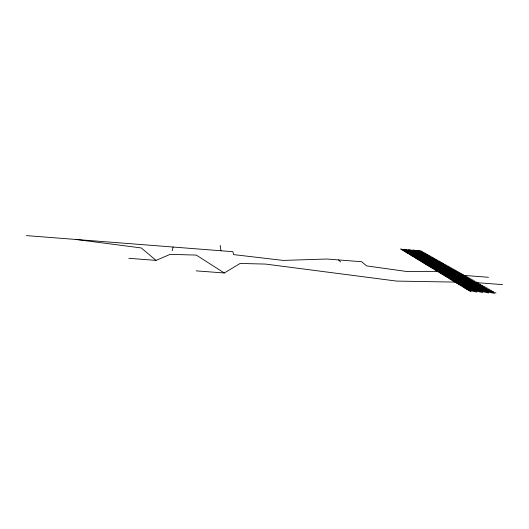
<?xml version="1.0" encoding="UTF-8"?>
<svg xmlns="http://www.w3.org/2000/svg" width="529" height="529" viewBox="0 0 529 529"><rect width="100%" height="100%" fill="white"/><g stroke="black" fill="none" stroke-linecap="round" stroke-linejoin="round"><path stroke-width="0.79" d="M172.156 250.819L173.095 247.036M196.094 270.855L224.303 272.984L240.113 263.449L265.538 264.077L396.631 281.091L455.039 282.089M128.871 258.317L156.015 260.387L170.173 254.343L196.252 255.084L224.303 272.984M437.476 271.384L406.14 271.423L366.63 265.889L361.671 261.729L326.902 259.018L283.194 260.413L233.573 254.601L232.859 251.692L26.45 235.61M441.166 273.632L488.492 277.289M502.55 284.622L452.956 280.82L487.156 287.968M75.845 239.458L141.289 247.949L156.015 260.387M417.374 250.303L421.428 251.063M413.004 249.953L422.704 251.778M408.626 249.602L423.987 252.498M404.242 249.258L425.29 253.226M400.942 249.113L426.605 253.966M402.093 249.814L427.935 254.713M403.263 250.521L429.284 255.474M404.44 251.242L430.646 256.234M405.631 251.969L432.028 257.015M406.834 252.703L433.43 257.795M408.057 253.444L434.845 258.595M409.294 254.198L436.273 259.395M410.544 254.965L437.721 260.208M411.807 255.732L439.189 261.035M413.089 256.512L440.677 261.868M414.386 257.306L442.184 262.715M415.701 258.106L443.705 263.568M417.031 258.919L445.253 264.434M418.373 259.739L446.813 265.313M419.735 260.566L448.4 266.206M421.117 261.412L450.007 267.105M422.519 262.258L451.627 268.018M423.934 263.125L453.274 268.944M425.369 263.997L454.947 269.883M426.817 264.884L456.639 270.828M428.292 265.783L458.352 271.794M429.779 266.689L460.091 272.766M431.294 267.614L461.85 273.757M432.828 268.547L463.635 274.763M434.375 269.492L465.447 275.774M435.949 270.451L467.286 276.806M437.543 271.423L469.144 277.851M439.163 272.409L471.035 278.915M440.802 273.407L472.946 279.986M442.462 274.425L474.89 281.078M444.148 275.45L476.86 282.188M445.861 276.495L478.864 283.306M447.594 277.546L480.887 284.45M449.352 278.624L482.951 285.6M451.138 279.709L485.04 286.778M454.781 281.931L489.312 289.178M456.646 283.068L491.501 290.401M458.537 284.218L493.716 291.651M460.455 285.389L495.971 292.914M462.406 286.579L494.456 293.39M464.383 287.783L488.598 292.947M466.393 289.013L482.732 292.504M468.429 290.256L476.854 292.061M470.506 291.519L470.975 291.618M400.718 248.974L470.625 291.591M338.52 259.924L340.61 261.954M220.157 245.37L220.97 250.766"/></g></svg>
